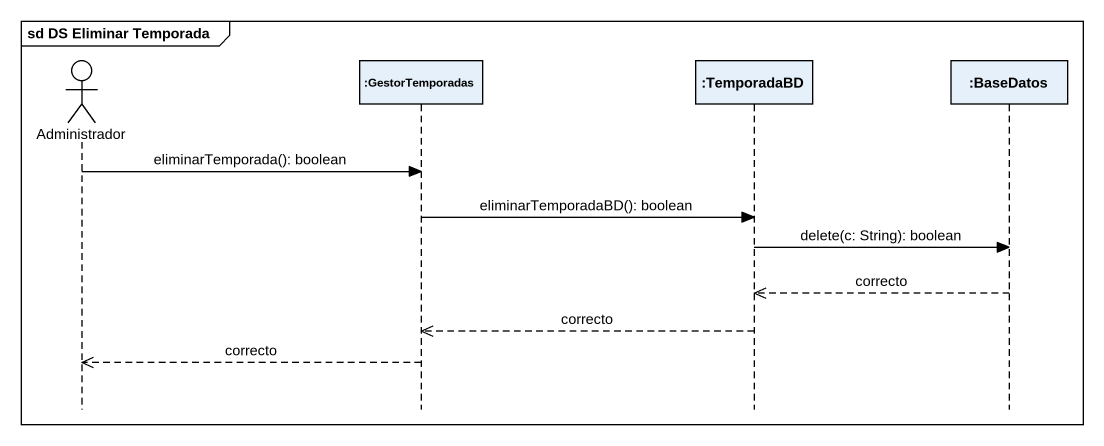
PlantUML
@startuml
mainframe sd DS Eliminar Temporada
hide footbox
actor Administrador
participant ":GestorTemporadas" as GestorTemporadas
participant ":TemporadaBD" as TemporadaBD
participant ":BaseDatos" as BaseDatos

Administrador -> GestorTemporadas : eliminarTemporada(): boolean
GestorTemporadas -> TemporadaBD : eliminarTemporadaBD(): boolean
TemporadaBD -> BaseDatos : delete(c: String): boolean
BaseDatos -->> TemporadaBD : correcto
TemporadaBD -->> GestorTemporadas : correcto
GestorTemporadas -->> Administrador : correcto
@enduml
